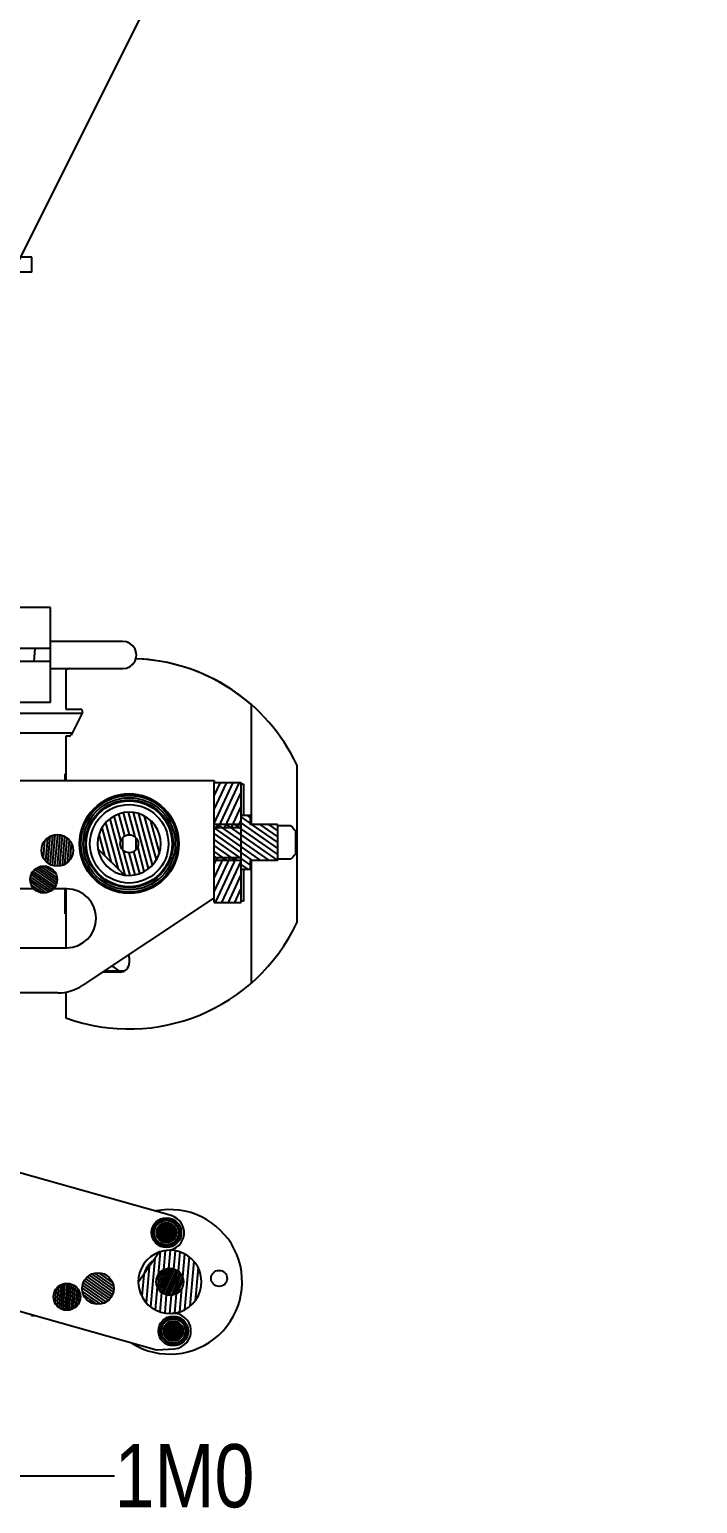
# Model space of a CAD drawing. Header units: millimetres. Extents: x 0 to 594, y 0 to 420.
# Drawn here: x 462.4 to 499.3, y 192.1 to 273.7 of the extents above; entities that cross this region are included whole.
import ezdxf

# ---------------------------------------------------------------- set-up
doc = ezdxf.new("R2010")
doc.units = ezdxf.units.MM
doc.header["$LTSCALE"] = 32.67
doc.layers.get('0').update_dxf_attribs({"linetype": 'CONTINUOUS'})
for name, color, linetype in [('3_ALL_AXES', 7, 'CONTINUOUS'), ('7_ALL_FEATURES', 7, 'CONTINUOUS'), ('APSF_BLANK_LAYER', 7, 'CONTINUOUS'), ('AXIS', 7, 'CONTINUOUS'), ('NOTE', 7, 'CONTINUOUS')]:
    doc.layers.add(name, color=color, linetype=linetype)
doc.styles.get("Standard").update_dxf_attribs({"font": 'txt', "width": 0.85})
doc.styles.add('TEXTSTYLE_2', font='txt', dxfattribs={"width": 0.85})
doc.dimstyles.get("Standard").update_dxf_attribs({"dimtxt": 3.5, "dimasz": 3.5, "dimexe": 1.5, "dimexo": 1, "dimtad": 1, "dimtxsty": 'STANDARD', "dimblk": '_FILLED', "dimblk1": '_FILLED', "dimblk2": '_FILLED', "dimcen": 0.09, "dimadec": 0, "dimazin": 0, "dimtol": 1, "dimtp": 0.01, "dimtm": 0.01, "dimtfac": 1, "dimtofl": 0, "dimtmove": 0, "dimatfit": 3, "dimldrblk": '_FILLED', "dimfxl": 1, "dimtolj": 1, "dimarcsym": 0})

# ---------------------------------------------------------------- blocks, each defined once
blk = doc.blocks.new('_FILLED')
at = {"color": 0, "linetype": 'BYBLOCK'}
blk.add_solid([(0, 0), (-1, 0.214), (-1, -0.214)], dxfattribs=at)

msp = doc.modelspace()

# ---------------------------------------------------------------- linework, layer by layer
at = {"color": 7, "linetype": 'CONTINUOUS'}
for p, q in [((462.481, 261.111), (461.231, 261.111)), ((462.481, 260.281), (462.481, 261.111)), ((462.481, 260.281), (460.231, 260.281)), ((463.521, 241.706), (458.521, 241.706)), ((463.521, 236.456), (463.521, 241.706)), ((463.521, 239.443), (458.521, 239.443)), ((467.521, 239.831), (463.521, 239.831)), ((463.521, 238.72), (458.521, 238.72)), ((463.521, 238.331), (467.521, 238.331)), ((463.521, 236.456), (458.521, 236.456)), ((464.371, 232.504), (464.334, 232.501)), ((464.334, 232.131), (464.334, 232.501)), ((472.571, 225.381), (472.571, 232.031)), ((472.571, 232.031), (474.071, 232.031)), ((474.071, 225.381), (474.071, 232.031)), ((474.196, 231.931), (474.071, 231.931)), ((474.196, 231.931), (474.196, 230.206)), ((474.571, 230.206), (474.071, 230.206)), ((474.571, 230.206), (474.571, 229.706)), ((472.571, 229.456), (472.821, 229.706)), ((472.571, 229.531), (474.071, 229.531)), ((474.071, 229.706), (472.821, 229.706)), ((476.071, 229.706), (474.571, 229.706)), ((476.071, 229.706), (476.071, 227.706)), ((476.821, 229.633), (476.071, 229.633)), ((477.071, 229.356), (477.071, 228.057)), ((467.496, 228.962), (467.496, 228.301)), ((468.246, 228.962), (468.246, 228.301)), ((466.144, 228.351), (467.609, 226.901)), ((472.571, 227.956), (472.821, 227.706)), ((472.571, 227.881), (474.071, 227.881)), ((474.071, 227.706), (472.821, 227.706)), ((476.071, 227.706), (474.571, 227.706)), ((474.571, 227.706), (474.571, 227.206)), ((476.821, 227.779), (476.071, 227.779)), ((474.571, 227.206), (474.071, 227.206)), ((474.196, 227.206), (474.196, 225.456)), ((464.334, 224.762), (464.334, 226.131)), ((472.571, 225.381), (474.071, 225.381)), ((474.196, 225.456), (474.071, 225.456)), ((464.334, 224.762), (464.371, 224.758)), ((469.545, 206.034), (468.372, 204.339)), ((469.447, 204.709), (469.499, 203.963)), ((462.678, 202.507), (462.459, 202.492))]:
    msp.add_line(p, q, dxfattribs=at)
at = {"color": 2, "linetype": 'CONTINUOUS'}
for p, q in [((462.653, 239.443), (462.59, 238.72)), ((472.571, 231.282), (472.92, 232.031)), ((472.571, 230.523), (473.274, 232.031)), ((472.571, 229.764), (473.628, 232.031)), ((472.816, 229.531), (473.982, 232.031)), ((473.17, 229.531), (474.071, 231.463)), ((467.41, 228.82), (467.048, 230.171)), ((467.623, 229.063), (467.297, 230.282)), ((467.885, 229.13), (467.557, 230.352)), ((468.196, 229.01), (467.829, 230.378)), ((468.945, 227.256), (468.113, 230.36)), ((469.168, 227.464), (468.41, 230.292)), ((469.373, 227.739), (468.726, 230.156)), ((473.524, 229.531), (474.071, 230.704)), ((474.571, 230.095), (474.412, 230.206)), ((466.898, 227.605), (466.379, 229.54)), ((467.278, 227.229), (466.586, 229.811)), ((467.645, 226.899), (466.81, 230.016)), ((469.545, 228.14), (469.075, 229.893)), ((472.821, 229.706), (472.571, 229.706)), ((475.164, 227.706), (472.61, 229.495)), ((475.633, 227.706), (472.803, 229.688)), ((476.071, 227.729), (473.247, 229.706)), ((476.071, 228.058), (473.716, 229.706)), ((473.878, 229.531), (474.071, 229.945)), ((474.571, 229.766), (474.071, 230.116)), ((476.071, 228.386), (474.071, 229.787)), ((476.071, 228.715), (474.656, 229.706)), ((476.071, 229.044), (475.126, 229.706)), ((476.071, 229.373), (475.595, 229.706)), ((476.071, 229.702), (476.065, 229.706)), ((463.192, 228.79), (463.111, 227.864)), ((463.341, 228.941), (463.231, 227.687)), ((463.484, 229.036), (463.356, 227.57)), ((463.624, 229.096), (463.484, 227.488)), ((463.762, 229.127), (463.614, 227.432)), ((463.898, 229.136), (463.746, 227.399)), ((464.033, 229.124), (463.881, 227.387)), ((464.165, 229.091), (464.017, 227.396)), ((464.295, 229.034), (464.155, 227.429)), ((464.423, 228.951), (464.295, 227.489)), ((464.548, 228.834), (464.439, 227.585)), ((464.668, 228.655), (464.587, 227.738)), ((466.518, 227.98), (466.205, 229.15)), ((474.694, 227.706), (472.571, 229.193)), ((474.571, 227.463), (472.571, 228.864)), ((473.754, 227.706), (472.571, 228.535)), ((463.017, 228.338), (463.016, 228.319)), ((467.928, 226.884), (467.565, 228.239)), ((468.2, 226.913), (467.873, 228.132)), ((468.459, 226.986), (468.132, 228.208)), ((468.708, 227.099), (468.342, 228.466)), ((473.285, 227.706), (472.571, 228.206)), ((472.571, 227.487), (472.755, 227.881)), ((472.571, 226.728), (473.109, 227.881)), ((472.571, 225.969), (473.463, 227.881)), ((472.821, 227.706), (472.571, 227.706)), ((472.651, 225.381), (473.817, 227.881)), ((463.631, 226.096), (462.446, 226.925)), ((463.712, 226.18), (462.497, 227.03)), ((463.778, 226.274), (462.563, 227.124)), ((463.829, 226.378), (462.643, 227.208)), ((463.864, 226.493), (462.739, 227.281)), ((463.881, 226.621), (462.853, 227.341)), ((463.875, 226.766), (462.993, 227.383)), ((463.823, 226.942), (463.174, 227.397)), ((473.005, 225.381), (474.071, 227.668)), ((473.359, 225.381), (474.071, 226.909)), ((474.469, 227.206), (474.071, 227.485)), ((463.42, 225.963), (462.395, 226.681)), ((463.279, 225.922), (462.402, 226.536)), ((463.534, 226.023), (462.411, 226.81)), ((463.097, 225.91), (462.455, 226.359)), ((473.713, 225.381), (474.071, 226.15)), ((474.067, 225.381), (474.071, 225.391)), ((469.424, 207.314), (469.953, 206.558)), ((469.468, 207.398), (470.048, 206.57)), ((469.522, 207.469), (470.133, 206.596)), ((469.584, 207.529), (470.211, 206.632)), ((469.652, 207.578), (470.28, 206.682)), ((469.73, 207.614), (470.341, 206.742)), ((469.816, 207.639), (470.394, 206.813)), ((469.911, 207.652), (470.439, 206.898)), ((470.018, 207.645), (470.47, 207.001)), ((470.149, 207.606), (470.477, 207.137)), ((469.384, 207.076), (469.716, 206.601)), ((469.392, 207.212), (469.846, 206.563)), ((469.48, 206.791), (469.491, 206.775)), ((469.291, 205.666), (469.057, 202.999)), ((469.594, 206.047), (469.483, 204.77)), ((469.87, 206.11), (469.777, 205.044)), ((470.142, 206.128), (470.054, 205.125)), ((470.411, 206.105), (470.323, 205.1)), ((470.675, 206.04), (470.582, 204.969)), ((470.936, 205.929), (470.823, 204.639)), ((471.192, 205.762), (470.936, 202.839)), ((467, 204.146), (465.97, 204.868)), ((466.943, 204.351), (466.183, 204.883)), ((468.981, 205.219), (468.807, 203.232)), ((469.463, 204.475), (469.71, 205.003)), ((469.48, 204.237), (469.876, 205.087)), ((469.496, 204), (470.019, 205.121)), ((469.568, 203.88), (470.148, 205.125)), ((469.657, 203.798), (470.271, 205.115)), ((469.753, 203.731), (470.381, 205.078)), ((469.857, 203.68), (470.487, 205.031)), ((469.97, 203.65), (470.584, 204.967)), ((470.091, 203.636), (470.672, 204.881)), ((471.441, 205.522), (471.223, 203.027)), ((471.681, 205.17), (471.52, 203.338)), ((463.958, 204.134), (463.864, 203.062)), ((464.08, 204.212), (463.97, 202.962)), ((464.199, 204.261), (464.079, 202.893)), ((464.317, 204.288), (464.191, 202.846)), ((464.433, 204.296), (464.303, 202.819)), ((464.547, 204.286), (464.418, 202.809)), ((464.66, 204.258), (464.534, 202.817)), ((464.771, 204.21), (464.651, 202.844)), ((464.88, 204.141), (464.771, 202.894)), ((464.986, 204.039), (464.893, 202.973)), ((466.468, 203.204), (465.266, 204.046)), ((466.604, 203.273), (465.284, 204.197)), ((466.718, 203.358), (465.325, 204.333)), ((466.813, 203.456), (465.385, 204.456)), ((466.89, 203.566), (465.462, 204.566)), ((466.951, 203.688), (465.557, 204.664)), ((466.992, 203.823), (465.67, 204.749)), ((467.011, 203.975), (465.806, 204.819)), ((466.64, 204.728), (466.624, 204.739)), ((468.672, 204.772), (468.568, 203.584)), ((469.425, 204.106), (469.313, 202.835)), ((470.222, 203.643), (470.752, 204.781)), ((470.362, 203.672), (470.818, 204.649)), ((470.528, 203.753), (470.862, 204.47)), ((470.768, 204.008), (470.655, 202.721)), ((470.793, 204.05), (470.797, 204.057)), ((463.831, 204.001), (463.762, 203.212)), ((465.088, 203.888), (465.02, 203.107)), ((466.304, 203.154), (465.277, 203.874)), ((466.089, 203.14), (465.335, 203.668)), ((469.667, 203.788), (469.574, 202.725)), ((469.926, 203.66), (469.839, 202.66)), ((470.195, 203.639), (470.107, 202.637)), ((470.472, 203.723), (470.379, 202.656)), ((469.764, 201.637), (470.681, 202.065)), ((469.77, 201.734), (470.603, 202.122)), ((469.773, 201.548), (470.74, 201.999)), ((469.795, 201.839), (470.506, 202.17)), ((469.799, 201.467), (470.787, 201.928)), ((469.835, 201.39), (470.824, 201.851)), ((469.854, 201.96), (470.376, 202.203)), ((469.881, 201.318), (470.85, 201.77)), ((469.941, 201.252), (470.859, 201.681)), ((470.018, 201.195), (470.854, 201.585)), ((470.115, 201.147), (470.829, 201.48)), ((470.243, 201.113), (470.771, 201.359))]:
    msp.add_line(p, q, dxfattribs=at)
at = {"color": 7, "linetype": 'CONTINUOUS'}
for points in [[(468.271, 239.081), (468.259, 239.212), (468.195, 239.409), (468.077, 239.584), (467.915, 239.719), (467.724, 239.803), (467.521, 239.831)], [(467.521, 238.331), (467.724, 238.36), (467.917, 238.445), (468.079, 238.58), (468.196, 238.757), (468.26, 238.956), (468.271, 239.081)]]:
    msp.add_lwpolyline(points, dxfattribs=at)
at = {"color": 4, "linetype": 'CONTINUOUS'}
msp.add_circle((467.871, 228.631), 2.55, dxfattribs=at)
at = {"color": 7, "linetype": 'CONTINUOUS'}
for centre, radius in [((463.888, 228.262), 0.875), ((467.871, 228.631), 0.5), ((463.138, 226.653), 0.746), ((469.931, 207.105), 0.55), ((466.138, 204.012), 0.875), ((470.121, 204.381), 0.75), ((464.424, 203.552), 0.746), ((470.312, 201.658), 0.55)]:
    msp.add_circle(centre, radius, dxfattribs=at)
for centre, start, end in [((467.871, 228.631), 261.39006, 189.21179), ((470.121, 204.381), 181.39006, 109.21179)]:
    msp.add_arc(centre, 1.75, start, end, dxfattribs=at)
for points in [[(476.821, 229.633), (476.906, 229.542), (476.99, 229.45), (477.071, 229.356)], [(477.071, 228.057), (476.99, 227.963), (476.906, 227.871), (476.821, 227.779)]]:
    msp.add_open_spline(points, degree=3, dxfattribs=at)
at = {"layer": '3_ALL_AXES', "color": 7, "linetype": 'CONTINUOUS'}
for p, q in [((474.621, 236.345), (474.621, 229.706)), ((477.141, 233.006), (477.141, 224.256)), ((474.621, 227.706), (474.621, 220.918)), ((466.996, 221.531), (466.996, 221.581)), ((470.197, 208.048), (457.531, 211.631)), ((455.171, 204.631), (469.382, 200.611)), ((462.459, 202.492), (462.454, 202.571)), ((469.382, 200.611), (470.38, 200.68))]:
    msp.add_line(p, q, dxfattribs=at)
for centre, radius, start, end in [((467.871, 228.631), 10.25, 108.63671, 109.96606), ((467.871, 228.631), 10.25, 25.26651, 87.98772), ((467.871, 228.631), 2.75, 9.09012, 170.90988), ((467.871, 228.631), 10.25, 250.03394, 334.73349), ((469.931, 207.105), 0.98, 274, 74.20244), ((470.121, 204.381), 1.75, 109.19977, 181.37843), ((470.312, 201.658), 0.98, 274, 94)]:
    msp.add_arc(centre, radius, start, end, dxfattribs=at)
at = {"layer": '7_ALL_FEATURES', "color": 7, "linetype": 'CONTINUOUS'}
for p, q in [((464.371, 238.265), (464.371, 236.081)), ((458.771, 235.856), (465.259, 235.856)), ((464.371, 236.081), (465.169, 236.081)), ((465.281, 235.9), (464.656, 234.65)), ((474.621, 236.345), (474.621, 229.706)), ((464.709, 234.756), (458.771, 234.756)), ((464.371, 234.581), (464.371, 232.131)), ((464.544, 234.581), (464.371, 234.581)), ((459.421, 232.131), (472.571, 232.131)), ((472.571, 232.131), (472.571, 232.031)), ((474.621, 227.706), (474.621, 220.918)), ((462.607, 226.131), (453.671, 226.131)), ((464.421, 226.131), (463.669, 226.131)), ((464.371, 226.131), (464.371, 222.881)), ((472.571, 225.631), (465.3, 220.799)), ((455.171, 222.881), (464.421, 222.881)), ((467.871, 222.331), (467.871, 222.031)), ((467.371, 221.531), (466.402, 221.531)), ((467.585, 221.581), (466.477, 221.581)), ((466.971, 221.831), (466.853, 221.831)), ((466.971, 221.831), (467.307, 221.581)), ((463.916, 220.381), (455.171, 220.381)), ((464.371, 220.428), (464.371, 218.997))]:
    msp.add_line(p, q, dxfattribs=at)
for centre, radius in [((469.931, 207.105), 0.825), ((469.931, 207.105), 0.725), ((469.931, 207.105), 0.675), ((470.312, 201.658), 0.825), ((470.312, 201.658), 0.725), ((470.312, 201.658), 0.675)]:
    msp.add_circle(centre, radius, dxfattribs=at)
for centre, radius, start, end in [((467.871, 228.631), 10.25, 108.71556, 109.96606), ((467.871, 228.631), 10.25, 48.81164, 87.97371), ((465.169, 235.956), 0.125, 333.43495, 90), ((464.544, 234.706), 0.125, 270, 333.43495), ((467.871, 228.631), 1.75, 189.21179, 261.39006), ((464.421, 224.506), 1.625, 270, 90), ((467.371, 222.031), 0.5, 270, 360), ((467.371, 222.331), 0.5, 0, 18.60096), ((463.916, 222.881), 2.5, 270, 303.6063)]:
    msp.add_arc(centre, radius, start, end, dxfattribs=at)
at = {"layer": 'APSF_BLANK_LAYER', "color": 7, "linetype": 'CONTINUOUS'}
for radius in [2.75, 2.675, 2.425, 2.375, 2.172]:
    msp.add_circle((467.871, 228.631), radius, dxfattribs=at)
at = {"layer": 'AXIS', "color": 7, "linetype": 'CONTINUOUS'}
msp.add_circle((472.844, 204.572), 0.445, dxfattribs=at)
for radius, start, end in [(4, 238.19501, 101.28735), (1.5, 126.98241, 164.40399)]:
    msp.add_arc((470.121, 204.381), radius, start, end, dxfattribs=at)

# ---------------------------------------------------------------- texts
at = {"layer": 'NOTE', "color": 2, "linetype": 'CONTINUOUS', "insert": (467.062, 195.397), "char_height": 3.5, "width": 11.15625, "attachment_point": 1, "line_spacing_factor": 0.9, "style": 'TEXTSTYLE_2'}
msp.add_mtext('1M0', dxfattribs=at)

# ---------------------------------------------------------------- leaders
at = {"layer": 'NOTE', "color": 2, "linetype": 'CONTINUOUS', "annotation_type": 0, "has_hookline": 1, "hookline_direction": 0, "text_width": 21.197}
msp.add_leader([(443.409, 224.205), (471.501, 280.38), (477.501, 280.38)], dimstyle='STANDARD', override={"dimtad": 1, "dimldrblk": 'DOT'}, dxfattribs=at)
at = {"layer": 'NOTE', "color": 2, "linetype": 'CONTINUOUS'}
msp.add_leader([(444.475, 202.821), (461.062, 193.647), (467.062, 193.647)], dimstyle='STANDARD', override={"dimtad": 0, "dimldrblk": 'DOT'}, dxfattribs=at)

doc.saveas('drawing.dxf')
